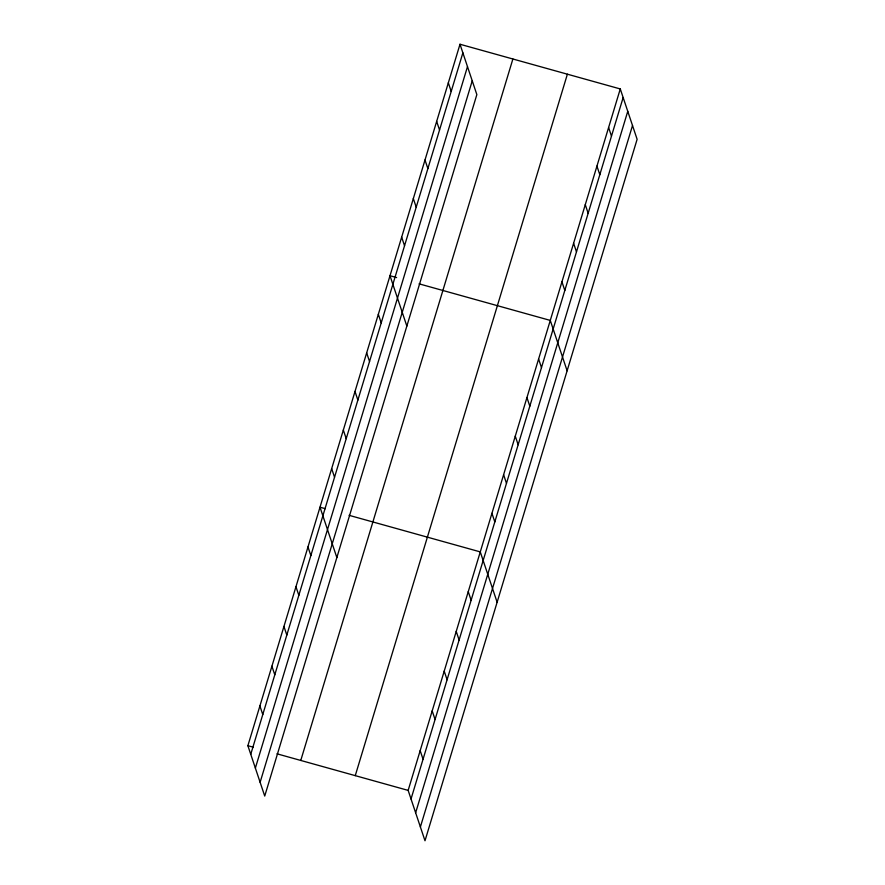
<?xml version="1.0" encoding="UTF-8"?>
<svg xmlns="http://www.w3.org/2000/svg" width="885" height="885" viewBox="0 0 885 885"><rect width="100%" height="100%" fill="white"/><g stroke="black" fill="none" stroke-linecap="round" stroke-linejoin="round"><path stroke-width="1.33" d="M460.001 44.25L476.849 94.606L264.726 796.058L247.877 745.701L460.001 44.25L620.274 88.943L637.123 139.299L424.999 840.75L408.151 790.394L620.274 88.943M250.754 754.308L462.877 52.846M255.367 768.08L467.49 66.629M260.124 782.285L472.236 80.823M300.767 760.447L512.891 58.996M355.261 775.647L567.385 74.196M411.027 798.989L623.151 97.538M415.64 812.773L627.764 111.322M420.386 826.966L632.51 125.515M396.613 277.569L389.997 275.733L406.846 326.089M419.092 283.842L550.271 320.414L567.119 370.771M325.293 508.687L320.005 507.205L336.853 557.572M349.088 515.324L480.267 551.897L497.127 602.254M247.877 745.701L253.165 747.183M276.972 753.81L408.151 790.394M608.603 127.517L611.48 136.124M596.933 166.103L599.82 174.699M585.273 204.678L588.149 213.274M573.602 243.253L576.478 251.86M561.942 281.839L564.818 290.435M448.33 82.825L451.206 91.432M538.6 359L541.487 367.596M436.67 121.411L439.546 130.006M526.94 397.575L529.816 406.182M424.999 159.986L427.875 168.593M515.269 436.161L518.145 444.757M413.328 198.572L416.204 207.167M503.609 474.736L506.485 483.343M401.668 237.147L404.545 245.753M491.938 513.322L494.815 521.918M378.337 314.308L381.214 322.914M468.253 591.645L471.13 600.251M366.667 352.894L369.543 361.489M456.229 631.392L459.105 639.999M354.996 391.469L357.872 400.075M444.215 671.14L447.091 679.746M343.336 430.055L346.212 438.65M432.19 710.898L435.066 719.494M331.665 468.63L334.541 477.225M420.176 750.646L423.052 759.241M307.98 546.963L310.856 555.559M295.955 586.711L298.842 595.306M283.941 626.458L286.817 635.054M271.916 666.206L274.793 674.801M259.902 705.953L262.779 714.56"/></g></svg>
